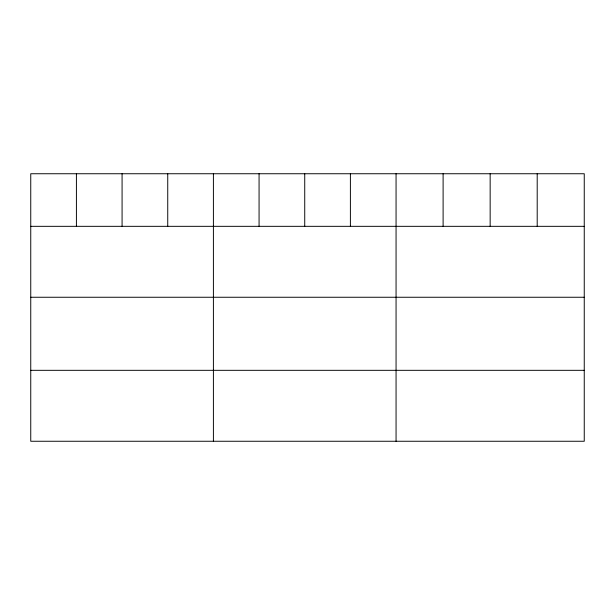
<?xml version="1.0" encoding="UTF-8"?>
<svg xmlns="http://www.w3.org/2000/svg" width="615" height="615" viewBox="0 0 615 615"><rect width="100%" height="100%" fill="white"/><g stroke="black" fill="none" stroke-linecap="round" stroke-linejoin="round"><path stroke-width="0.92" d="M584.25 226.328L584.25 441.255L30.75 441.255L30.75 173.745L584.25 173.745L584.25 226.328L30.75 226.328M30.75 297.253L584.25 297.253M30.75 370.322L584.25 370.322M537.202 173.745L537.202 226.328M490.155 173.745L490.155 226.328M443.108 173.745L443.108 226.328M396.06 173.745L396.06 441.255M350.396 173.745L350.396 226.328M304.733 173.745L304.733 226.328M259.069 173.745L259.069 226.328M213.405 173.745L213.405 441.255M167.741 173.745L167.741 226.328M122.078 173.745L122.078 226.328M76.414 173.745L76.414 226.328"/></g></svg>
